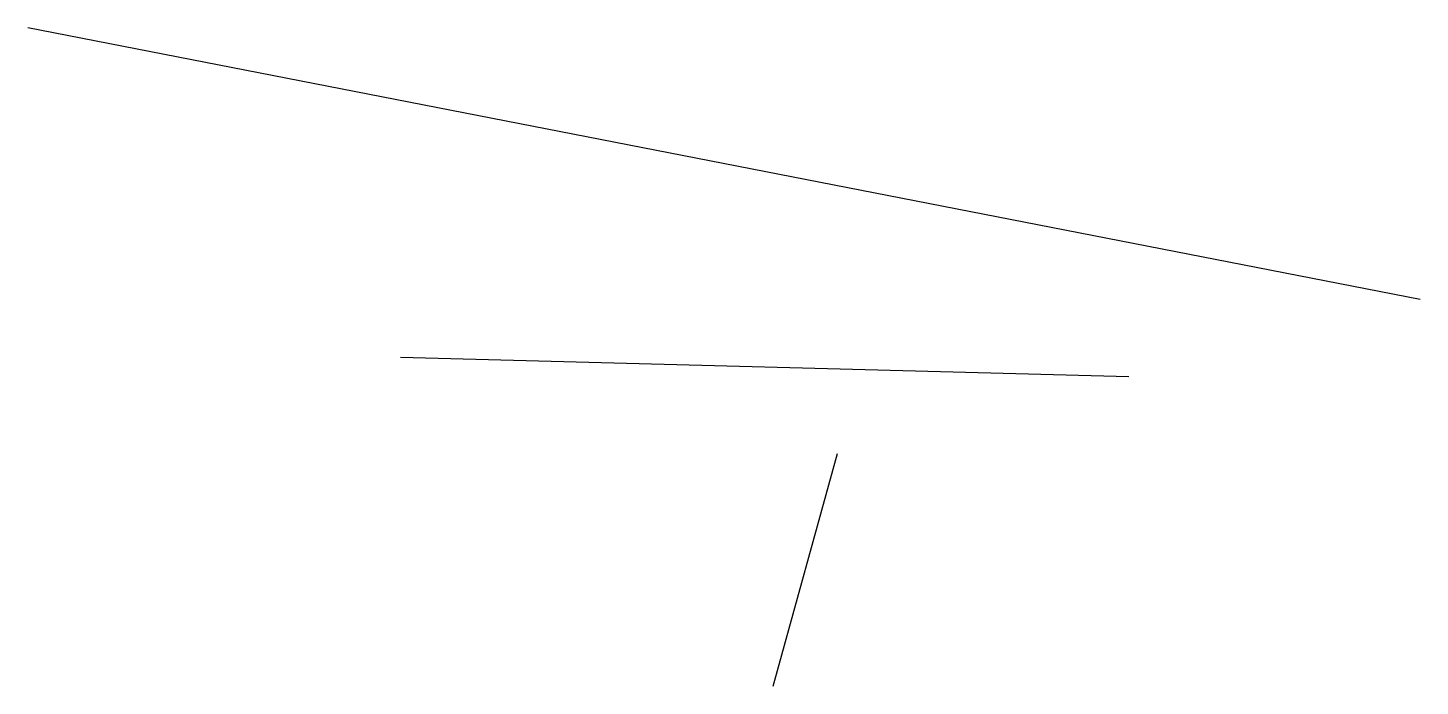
# Model space of a CAD drawing. Units: millimetres at full size, sheet at 1:100. Extents: x -13714 to 16714, y -12674 to 1714.
import ezdxf

# ---------------------------------------------------------------- set-up
doc = ezdxf.new("R2010")
doc.units = ezdxf.units.MM
doc.header["$LTSCALE"] = 100
doc.layers.add('0-0', color=7, linetype='Continuous')

msp = doc.modelspace()

# ---------------------------------------------------------------- linework, layer by layer
at = {"layer": '0-0'}
for p, q in [((16714.3, -4224.5), (-13714.3, 1714.3)), ((-5571.4, -5479.6), (10346.9, -5908.2)), ((2571.4, -12673.5), (3979.6, -7591.8))]:
    msp.add_line(p, q, dxfattribs=at)

doc.saveas('drawing.dxf')
